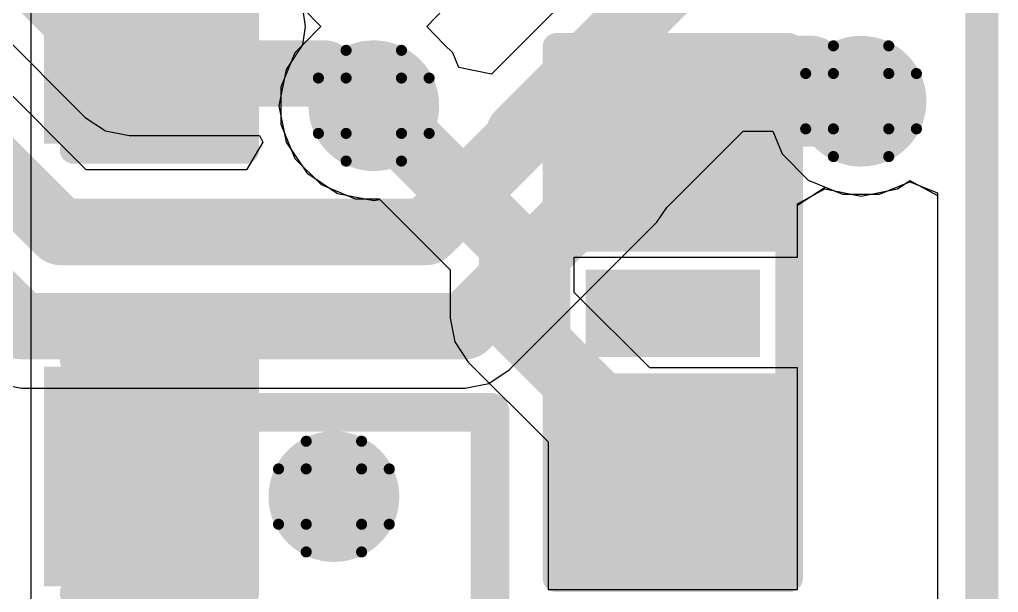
# Model space of a CAD drawing. Header units: inches. Extents: x -25 to 271, y -41 to 15.
# Drawn here: x 74.067 to 78.557, y -14.518 to -11.889 of the extents above; entities that cross this region are included whole.
import ezdxf

# ---------------------------------------------------------------- set-up
doc = ezdxf.new("R2010")
doc.units = ezdxf.units.IN
for name, color, linetype in [('Board_outline', 216, 'Continuous'), ('Bottom Layer', 5, 'Continuous'), ('Drill Drawing', 1, 'Continuous'), ('Top Glue Points', 56, 'Continuous'), ('Top Layer', 1, 'Continuous'), ('Top Overlay', 2, 'Continuous'), ('Top Paste', 8, 'Continuous'), ('Top Solder', 216, 'Continuous'), ('Via Holes', 16, 'Continuous')]:
    doc.layers.add(name, color=color, linetype=linetype)

# ---------------------------------------------------------------- blocks, each defined once
blk = doc.blocks.new('RES_0603_18')
at = {"layer": 'Top Layer'}
for points in [[(-0.381, 0.4445), (-0.381, -0.4445), (-1.143, -0.4445), (-1.143, 0.4445)], [(1.143, 0.4445), (1.143, -0.4445), (0.381, -0.4445), (0.381, 0.4445)]]:
    blk.add_hatch(color=1, dxfattribs=at).paths.add_polyline_path(points)
at = {"layer": 'Top Paste'}
for points in [[(-0.381, 0.4445), (-0.381, -0.4445), (-1.143, -0.4445), (-1.143, 0.4445)], [(1.143, 0.4445), (1.143, -0.4445), (0.381, -0.4445), (0.381, 0.4445)]]:
    blk.add_hatch(color=8, dxfattribs=at).paths.add_polyline_path(points)
at = {"layer": 'Top Solder'}
for points in [[(-0.2794, 0.5461), (-0.2794, -0.5461), (-1.2446, -0.5461), (-1.2446, 0.5461)], [(1.2446, 0.5461), (1.2446, -0.5461), (0.2794, -0.5461), (0.2794, 0.5461)]]:
    blk.add_hatch(color=216, dxfattribs=at).paths.add_polyline_path(points)
at = {"layer": 'Top Overlay'}
for points in [[(-1.2192, -0.5334, 0.127, 0.127, 0), (-1.2192, 0.5334, 0.127, 0.127, 0)], [(1.2192, 0.5334, 0.127, 0.127, 0), (-1.2192, 0.5334, 0.127, 0.127, 0)], [(1.2192, -0.5334, 0.127, 0.127, 0), (1.2192, 0.5334, 0.127, 0.127, 0)], [(1.2192, -0.5334, 0.127, 0.127, 0), (-1.2192, -0.5334, 0.127, 0.127, 0)]]:
    blk.add_lwpolyline(points, format="xyseb", dxfattribs=at)
for points in [[(-1.25095, 0.5334, 0.0635, 0.0635, 1), (-1.18745, 0.5334, 0.0635, 0.0635, 1)], [(-1.25095, 0.5334, 0.0635, 0.0635, 1), (-1.18745, 0.5334, 0.0635, 0.0635, 1)], [(1.18745, 0.5334, 0.0635, 0.0635, 1), (1.25095, 0.5334, 0.0635, 0.0635, 1)], [(1.18745, 0.5334, 0.0635, 0.0635, 1), (1.25095, 0.5334, 0.0635, 0.0635, 1)], [(-1.25095, -0.5334, 0.0635, 0.0635, 1), (-1.18745, -0.5334, 0.0635, 0.0635, 1)], [(-1.25095, -0.5334, 0.0635, 0.0635, 1), (-1.18745, -0.5334, 0.0635, 0.0635, 1)], [(1.18745, -0.5334, 0.0635, 0.0635, 1), (1.25095, -0.5334, 0.0635, 0.0635, 1)], [(1.18745, -0.5334, 0.0635, 0.0635, 1), (1.25095, -0.5334, 0.0635, 0.0635, 1)]]:
    blk.add_lwpolyline(points, format="xyseb", close=True, dxfattribs=at)
blk = doc.blocks.new('CAP_0603_42')
at = {"layer": 'Top Layer'}
for points in [[(-0.381, 0.4445), (-0.381, -0.4445), (-1.143, -0.4445), (-1.143, 0.4445)], [(1.143, 0.4445), (1.143, -0.4445), (0.381, -0.4445), (0.381, 0.4445)]]:
    blk.add_hatch(color=1, dxfattribs=at).paths.add_polyline_path(points)
at = {"layer": 'Top Paste'}
for points in [[(-0.381, 0.4445), (-0.381, -0.4445), (-1.143, -0.4445), (-1.143, 0.4445)], [(1.143, 0.4445), (1.143, -0.4445), (0.381, -0.4445), (0.381, 0.4445)]]:
    blk.add_hatch(color=8, dxfattribs=at).paths.add_polyline_path(points)
at = {"layer": 'Top Solder'}
for points in [[(-0.321, 0.5045), (-0.321, -0.5045), (-1.203, -0.5045), (-1.203, 0.5045)], [(1.203, 0.5045), (1.203, -0.5045), (0.321, -0.5045), (0.321, 0.5045)]]:
    blk.add_hatch(color=216, dxfattribs=at).paths.add_polyline_path(points)
at = {"layer": 'Top Overlay'}
for points in [[(-0.4572, 0.5334, 0.127, 0.127, 0), (-1.2446, 0.5334, 0.127, 0.127, 0)], [(-1.2446, 0.5334, 0.127, 0.127, 0), (-1.2446, -0.5334, 0.127, 0.127, 0)], [(1.2446, 0.5334, 0.127, 0.127, 0), (0.4572, 0.5334, 0.127, 0.127, 0)], [(1.2446, 0.5334, 0.127, 0.127, 0), (1.2446, -0.5334, 0.127, 0.127, 0)], [(-0.4572, -0.5334, 0.127, 0.127, 0), (-1.2446, -0.5334, 0.127, 0.127, 0)], [(1.2446, -0.5334, 0.127, 0.127, 0), (0.4572, -0.5334, 0.127, 0.127, 0)]]:
    blk.add_lwpolyline(points, format="xyseb", dxfattribs=at)
for points in [[(-1.2764, 0.5334, 0.0635, 0.0635, 1), (-1.2128, 0.5334, 0.0635, 0.0635, 1)], [(-1.2764, 0.5334, 0.0635, 0.0635, 1), (-1.2128, 0.5334, 0.0635, 0.0635, 1)], [(-0.4889, 0.5334, 0.0635, 0.0635, 1), (-0.4254, 0.5334, 0.0635, 0.0635, 1)], [(0.4254, 0.5334, 0.0635, 0.0635, 1), (0.4889, 0.5334, 0.0635, 0.0635, 1)], [(1.2128, 0.5334, 0.0635, 0.0635, 1), (1.2764, 0.5334, 0.0635, 0.0635, 1)], [(1.2128, 0.5334, 0.0635, 0.0635, 1), (1.2764, 0.5334, 0.0635, 0.0635, 1)], [(-1.2764, -0.5334, 0.0635, 0.0635, 1), (-1.2128, -0.5334, 0.0635, 0.0635, 1)], [(-1.2764, -0.5334, 0.0635, 0.0635, 1), (-1.2128, -0.5334, 0.0635, 0.0635, 1)], [(-0.4889, -0.5334, 0.0635, 0.0635, 1), (-0.4254, -0.5334, 0.0635, 0.0635, 1)], [(0.4254, -0.5334, 0.0635, 0.0635, 1), (0.4889, -0.5334, 0.0635, 0.0635, 1)], [(1.2128, -0.5334, 0.0635, 0.0635, 1), (1.2764, -0.5334, 0.0635, 0.0635, 1)], [(1.2128, -0.5334, 0.0635, 0.0635, 1), (1.2764, -0.5334, 0.0635, 0.0635, 1)]]:
    blk.add_lwpolyline(points, format="xyseb", close=True, dxfattribs=at)
blk = doc.blocks.new('CAP_0603_46')
at = {"layer": 'Top Layer'}
for points in [[(-0.381, 0.4445), (-0.381, -0.4445), (-1.143, -0.4445), (-1.143, 0.4445)], [(1.143, 0.4445), (1.143, -0.4445), (0.381, -0.4445), (0.381, 0.4445)]]:
    blk.add_hatch(color=1, dxfattribs=at).paths.add_polyline_path(points)
at = {"layer": 'Top Paste'}
for points in [[(-0.381, 0.4445), (-0.381, -0.4445), (-1.143, -0.4445), (-1.143, 0.4445)], [(1.143, 0.4445), (1.143, -0.4445), (0.381, -0.4445), (0.381, 0.4445)]]:
    blk.add_hatch(color=8, dxfattribs=at).paths.add_polyline_path(points)
at = {"layer": 'Top Solder'}
for points in [[(-0.321, 0.5045), (-0.321, -0.5045), (-1.203, -0.5045), (-1.203, 0.5045)], [(1.203, 0.5045), (1.203, -0.5045), (0.321, -0.5045), (0.321, 0.5045)]]:
    blk.add_hatch(color=216, dxfattribs=at).paths.add_polyline_path(points)
at = {"layer": 'Top Overlay'}
for points in [[(-0.4572, 0.5334, 0.127, 0.127, 0), (-1.2446, 0.5334, 0.127, 0.127, 0)], [(-1.2446, 0.5334, 0.127, 0.127, 0), (-1.2446, -0.5334, 0.127, 0.127, 0)], [(1.2446, 0.5334, 0.127, 0.127, 0), (0.4572, 0.5334, 0.127, 0.127, 0)], [(1.2446, 0.5334, 0.127, 0.127, 0), (1.2446, -0.5334, 0.127, 0.127, 0)], [(-0.4572, -0.5334, 0.127, 0.127, 0), (-1.2446, -0.5334, 0.127, 0.127, 0)], [(1.2446, -0.5334, 0.127, 0.127, 0), (0.4572, -0.5334, 0.127, 0.127, 0)]]:
    blk.add_lwpolyline(points, format="xyseb", dxfattribs=at)
for points in [[(-1.2764, 0.5334, 0.0635, 0.0635, 1), (-1.2128, 0.5334, 0.0635, 0.0635, 1)], [(-1.2764, 0.5334, 0.0635, 0.0635, 1), (-1.2128, 0.5334, 0.0635, 0.0635, 1)], [(-0.4889, 0.5334, 0.0635, 0.0635, 1), (-0.4254, 0.5334, 0.0635, 0.0635, 1)], [(0.4254, 0.5334, 0.0635, 0.0635, 1), (0.4889, 0.5334, 0.0635, 0.0635, 1)], [(1.2128, 0.5334, 0.0635, 0.0635, 1), (1.2764, 0.5334, 0.0635, 0.0635, 1)], [(1.2128, 0.5334, 0.0635, 0.0635, 1), (1.2764, 0.5334, 0.0635, 0.0635, 1)], [(-1.2764, -0.5334, 0.0635, 0.0635, 1), (-1.2128, -0.5334, 0.0635, 0.0635, 1)], [(-1.2764, -0.5334, 0.0635, 0.0635, 1), (-1.2128, -0.5334, 0.0635, 0.0635, 1)], [(-0.4889, -0.5334, 0.0635, 0.0635, 1), (-0.4254, -0.5334, 0.0635, 0.0635, 1)], [(0.4254, -0.5334, 0.0635, 0.0635, 1), (0.4889, -0.5334, 0.0635, 0.0635, 1)], [(1.2128, -0.5334, 0.0635, 0.0635, 1), (1.2764, -0.5334, 0.0635, 0.0635, 1)], [(1.2128, -0.5334, 0.0635, 0.0635, 1), (1.2764, -0.5334, 0.0635, 0.0635, 1)]]:
    blk.add_lwpolyline(points, format="xyseb", close=True, dxfattribs=at)

msp = doc.modelspace()

# ---------------------------------------------------------------- hatches: boundary and pattern name
at = {"layer": 'Bottom Layer'}
h = msp.add_hatch(color=5, dxfattribs=at)
edge = h.paths.add_edge_path()
edge.add_arc((75.692, -12.284), 0.3, 0, 360)
h = msp.add_hatch(color=5, dxfattribs=at)
edge = h.paths.add_edge_path()
edge.add_arc((77.9272, -12.2634), 0.3, 0, 360)
h = msp.add_hatch(color=5, dxfattribs=at)
edge = h.paths.add_edge_path()
edge.add_arc((75.5091, -14.0778), 0.3, 0, 360)
at = {"layer": 'Top Glue Points'}
msp.add_hatch(color=56, dxfattribs=at).paths.add_polyline_path([(76.6636, -13.4366), (77.4637, -13.4366), (77.4637, -13.0368), (76.6636, -13.0368)])
at = {"layer": 'Top Layer'}
h = msp.add_hatch(color=1, dxfattribs=at)
edge = h.paths.add_edge_path()
edge.add_arc((75.692, -12.284), 0.3, 0, 360)
h = msp.add_hatch(color=1, dxfattribs=at)
edge = h.paths.add_edge_path()
edge.add_arc((77.9272, -12.2634), 0.3, 0, 360)
h = msp.add_hatch(color=1, dxfattribs=at)
edge = h.paths.add_edge_path()
edge.add_arc((75.5091, -14.0778), 0.3, 0, 360)
at = {"layer": 'Via Holes'}
h = msp.add_hatch(color=7, dxfattribs=at)
edge = h.paths.add_edge_path()
edge.add_arc((77.9272, -12.2634), 0.15, 0, 360)
h = msp.add_hatch(color=7, dxfattribs=at)
edge = h.paths.add_edge_path()
edge.add_arc((75.692, -12.284), 0.15, 0, 360)
h = msp.add_hatch(color=7, dxfattribs=at)
edge = h.paths.add_edge_path()
edge.add_arc((75.5091, -14.0778), 0.15, 0, 360)

# ---------------------------------------------------------------- linework, layer by layer
at = {"layer": 'Board_outline'}
msp.add_lwpolyline([(78.4812, -32.9885, 0.1524, 0.1524, 0), (78.4812, 2.0114, 0.1524, 0.1524, 0)], format="xyseb", dxfattribs=at)
at = {"layer": 'Bottom Layer'}
for p, q in [((72.7154, -10.6851), (74.3682, -12.3378)), ((76.8876, -11.4826), (76.2315, -12.1387)), ((74.3732, -12.5785), (73.3878, -11.5932)), ((75.9353, -11.9205), (76.0153, -11.8375)), ((76.0153, -12.0035), (75.9353, -11.9205)), ((76.054, -12.0421), (76.0153, -12.0035)), ((76.0817, -12.1089), (76.054, -12.0421)), ((76.2315, -12.1387), (76.0817, -12.1089)), ((74.3682, -12.3378), (74.3682, -12.3378)), ((74.3682, -12.3378), (74.4606, -12.3996)), ((74.4606, -12.3996), (74.5696, -12.4213)), ((74.5696, -12.4213), (74.5696, -12.4213)), ((74.5696, -12.4213), (75.1674, -12.4213)), ((75.1674, -12.4213), (75.1838, -12.4515)), ((77.0361, -12.7505), (77.3859, -12.4007)), ((77.3859, -12.4007), (77.5219, -12.4007)), ((77.5219, -12.4007), (77.5652, -12.5053)), ((75.1838, -12.4515), (75.1083, -12.5785)), ((77.5652, -12.5053), (77.6853, -12.6254)), ((75.1083, -12.5785), (74.3732, -12.5785)), ((77.6853, -12.6254), (77.8423, -12.6904)), ((78.0121, -12.6904), (78.1503, -12.6332)), ((78.1503, -12.6332), (78.2773, -12.6831)), ((77.8423, -12.6904), (78.0121, -12.6904)), ((78.2773, -12.6831), (78.2773, -32.9885)), ((76.9911, -12.8178), (77.0361, -12.7505)), ((76.3123, -13.4966), (76.9911, -12.8178)), ((76.9911, -12.8178), (76.9911, -12.8178)), ((76.2199, -13.5584), (76.3123, -13.4966)), ((73.9673, -13.5584), (74.0763, -13.5801)), ((76.1109, -13.5801), (76.2199, -13.5584)), ((74.0763, -13.5801), (74.0764, -13.5801)), ((74.0764, -13.5801), (76.1108, -13.5801)), ((76.1108, -13.5801), (76.1109, -13.5801))]:
    msp.add_line(p, q, dxfattribs=at)
for points in [[(71.0184, -8.5852, 0.3048, 0.3048, 0), (74.5696, -12.1364, 0.3048, 0.3048, 0)], [(76.3579, -12.4152, 0.3048, 0.3048, 0), (77.0891, -11.684, 0.3048, 0.3048, 0)], [(73.1864, -11.7946, 0.3048, 0.3048, 0), (74.2552, -12.8634, 0.3048, 0.3048, 0)], [(74.5696, -12.1364, 0.3048, 0.3048, 0), (75.4645, -12.1364, 0.3048, 0.3048, 0)], [(75.4645, -12.1364, 0.3048, 0.3048, 0), (75.6121, -12.284, 0.3048, 0.3048, 0)], [(76.7897, -12.5941, 0.3048, 0.3048, 0), (77.2679, -12.1158, 0.3048, 0.3048, 0)], [(77.2679, -12.1158, 0.3048, 0.3048, 0), (77.6997, -12.1158, 0.3048, 0.3048, 0)], [(77.6997, -12.1158, 0.3048, 0.3048, 0), (77.8473, -12.2634, 0.3048, 0.3048, 0)], [(73.0075, -12.2264, 0.3048, 0.3048, 0), (74.0763, -13.2952, 0.3048, 0.3048, 0)], [(77.8473, -12.2634, 0.3048, 0.3048, 0), (77.9272, -12.2634, 0.3048, 0.3048, 0)], [(75.6121, -12.284, 0.3048, 0.3048, 0), (75.692, -12.284, 0.3048, 0.3048, 0)], [(75.932, -12.8634, 0.3048, 0.3048, 0), (76.3579, -12.4375, 0.3048, 0.3048, 0)], [(76.3579, -12.4375, 0.3048, 0.3048, 0), (76.3579, -12.4152, 0.3048, 0.3048, 0)], [(76.1109, -13.2952, 0.3048, 0.3048, 0), (76.7897, -12.6164, 0.3048, 0.3048, 0)], [(76.7897, -12.6164, 0.3048, 0.3048, 0), (76.7897, -12.5941, 0.3048, 0.3048, 0)], [(74.2552, -12.8634, 0.3048, 0.3048, 0), (75.932, -12.8634, 0.3048, 0.3048, 0)], [(74.0763, -13.2952, 0.3048, 0.3048, 0), (76.1109, -13.2952, 0.3048, 0.3048, 0)]]:
    msp.add_lwpolyline(points, format="xyseb", dxfattribs=at)
for points in [[(74.4934, -12.1364, 0.1524, 0.1524, 1), (74.6458, -12.1364, 0.1524, 0.1524, 1)], [(74.4934, -12.1364, 0.1524, 0.1524, 1), (74.6458, -12.1364, 0.1524, 0.1524, 1)], [(75.3883, -12.1364, 0.1524, 0.1524, 1), (75.5407, -12.1364, 0.1524, 0.1524, 1)], [(75.3883, -12.1364, 0.1524, 0.1524, 1), (75.5407, -12.1364, 0.1524, 0.1524, 1)], [(77.1917, -12.1158, 0.1524, 0.1524, 1), (77.3441, -12.1158, 0.1524, 0.1524, 1)], [(77.1917, -12.1158, 0.1524, 0.1524, 1), (77.3441, -12.1158, 0.1524, 0.1524, 1)], [(77.6235, -12.1158, 0.1524, 0.1524, 1), (77.7759, -12.1158, 0.1524, 0.1524, 1)], [(77.6235, -12.1158, 0.1524, 0.1524, 1), (77.7759, -12.1158, 0.1524, 0.1524, 1)], [(77.7711, -12.2634, 0.1524, 0.1524, 1), (77.9235, -12.2634, 0.1524, 0.1524, 1)], [(77.7711, -12.2634, 0.1524, 0.1524, 1), (77.9235, -12.2634, 0.1524, 0.1524, 1)], [(77.851, -12.2634, 0.1524, 0.1524, 1), (78.0034, -12.2634, 0.1524, 0.1524, 1)], [(75.5359, -12.284, 0.1524, 0.1524, 1), (75.6883, -12.284, 0.1524, 0.1524, 1)], [(75.5359, -12.284, 0.1524, 0.1524, 1), (75.6883, -12.284, 0.1524, 0.1524, 1)], [(75.6158, -12.284, 0.1524, 0.1524, 1), (75.7682, -12.284, 0.1524, 0.1524, 1)], [(76.2817, -12.4152, 0.1524, 0.1524, 1), (76.4341, -12.4152, 0.1524, 0.1524, 1)], [(76.2817, -12.4152, 0.1524, 0.1524, 1), (76.4341, -12.4152, 0.1524, 0.1524, 1)], [(76.2817, -12.4375, 0.1524, 0.1524, 1), (76.4341, -12.4375, 0.1524, 0.1524, 1)], [(76.2817, -12.4375, 0.1524, 0.1524, 1), (76.4341, -12.4375, 0.1524, 0.1524, 1)], [(76.7135, -12.5941, 0.1524, 0.1524, 1), (76.8659, -12.5941, 0.1524, 0.1524, 1)], [(76.7135, -12.5941, 0.1524, 0.1524, 1), (76.8659, -12.5941, 0.1524, 0.1524, 1)], [(76.7135, -12.6164, 0.1524, 0.1524, 1), (76.8659, -12.6164, 0.1524, 0.1524, 1)], [(76.7135, -12.6164, 0.1524, 0.1524, 1), (76.8659, -12.6164, 0.1524, 0.1524, 1)], [(74.179, -12.8634, 0.1524, 0.1524, 1), (74.3314, -12.8634, 0.1524, 0.1524, 1)], [(74.179, -12.8634, 0.1524, 0.1524, 1), (74.3314, -12.8634, 0.1524, 0.1524, 1)], [(75.8558, -12.8634, 0.1524, 0.1524, 1), (76.0082, -12.8634, 0.1524, 0.1524, 1)], [(75.8558, -12.8634, 0.1524, 0.1524, 1), (76.0082, -12.8634, 0.1524, 0.1524, 1)], [(74.0001, -13.2952, 0.1524, 0.1524, 1), (74.1525, -13.2952, 0.1524, 0.1524, 1)], [(74.0001, -13.2952, 0.1524, 0.1524, 1), (74.1525, -13.2952, 0.1524, 0.1524, 1)], [(76.0347, -13.2952, 0.1524, 0.1524, 1), (76.1871, -13.2952, 0.1524, 0.1524, 1)], [(76.0347, -13.2952, 0.1524, 0.1524, 1), (76.1871, -13.2952, 0.1524, 0.1524, 1)]]:
    msp.add_lwpolyline(points, format="xyseb", close=True, dxfattribs=at)
at = {"layer": 'Drill Drawing'}
for points in [[(77.8002, -12.1364, 0.0508, 0.0508, 0), (77.8002, -12.0094, 0.0508, 0.0508, 0)], [(77.8002, -12.0094, 0.0508, 0.0508, 0), (78.0542, -12.0094, 0.0508, 0.0508, 0)], [(78.0542, -12.1364, 0.0508, 0.0508, 0), (78.0542, -12.0094, 0.0508, 0.0508, 0)], [(75.565, -12.157, 0.0508, 0.0508, 0), (75.565, -12.03, 0.0508, 0.0508, 0)], [(75.565, -12.03, 0.0508, 0.0508, 0), (75.819, -12.03, 0.0508, 0.0508, 0)], [(75.819, -12.157, 0.0508, 0.0508, 0), (75.819, -12.03, 0.0508, 0.0508, 0)], [(77.6732, -12.3904, 0.0508, 0.0508, 0), (77.6732, -12.1364, 0.0508, 0.0508, 0)], [(77.6732, -12.1364, 0.0508, 0.0508, 0), (77.8002, -12.1364, 0.0508, 0.0508, 0)], [(78.0542, -12.1364, 0.0508, 0.0508, 0), (78.1812, -12.1364, 0.0508, 0.0508, 0)], [(78.1812, -12.3904, 0.0508, 0.0508, 0), (78.1812, -12.1364, 0.0508, 0.0508, 0)], [(75.438, -12.411, 0.0508, 0.0508, 0), (75.438, -12.157, 0.0508, 0.0508, 0)], [(75.438, -12.157, 0.0508, 0.0508, 0), (75.565, -12.157, 0.0508, 0.0508, 0)], [(75.819, -12.157, 0.0508, 0.0508, 0), (75.946, -12.157, 0.0508, 0.0508, 0)], [(75.946, -12.411, 0.0508, 0.0508, 0), (75.946, -12.157, 0.0508, 0.0508, 0)], [(75.438, -12.411, 0.0508, 0.0508, 0), (75.565, -12.411, 0.0508, 0.0508, 0)], [(75.565, -12.538, 0.0508, 0.0508, 0), (75.565, -12.411, 0.0508, 0.0508, 0)], [(75.819, -12.411, 0.0508, 0.0508, 0), (75.946, -12.411, 0.0508, 0.0508, 0)], [(75.819, -12.538, 0.0508, 0.0508, 0), (75.819, -12.411, 0.0508, 0.0508, 0)], [(77.6732, -12.3904, 0.0508, 0.0508, 0), (77.8002, -12.3904, 0.0508, 0.0508, 0)], [(77.8002, -12.5174, 0.0508, 0.0508, 0), (77.8002, -12.3904, 0.0508, 0.0508, 0)], [(78.0542, -12.3904, 0.0508, 0.0508, 0), (78.1812, -12.3904, 0.0508, 0.0508, 0)], [(78.0542, -12.5174, 0.0508, 0.0508, 0), (78.0542, -12.3904, 0.0508, 0.0508, 0)], [(75.565, -12.538, 0.0508, 0.0508, 0), (75.819, -12.538, 0.0508, 0.0508, 0)], [(77.8002, -12.5174, 0.0508, 0.0508, 0), (78.0542, -12.5174, 0.0508, 0.0508, 0)], [(75.3821, -13.9508, 0.0508, 0.0508, 0), (75.3821, -13.8238, 0.0508, 0.0508, 0)], [(75.3821, -13.8238, 0.0508, 0.0508, 0), (75.6361, -13.8238, 0.0508, 0.0508, 0)], [(75.6361, -13.9508, 0.0508, 0.0508, 0), (75.6361, -13.8238, 0.0508, 0.0508, 0)], [(75.2551, -14.2048, 0.0508, 0.0508, 0), (75.2551, -13.9508, 0.0508, 0.0508, 0)], [(75.2551, -13.9508, 0.0508, 0.0508, 0), (75.3821, -13.9508, 0.0508, 0.0508, 0)], [(75.6361, -13.9508, 0.0508, 0.0508, 0), (75.7631, -13.9508, 0.0508, 0.0508, 0)], [(75.7631, -14.2048, 0.0508, 0.0508, 0), (75.7631, -13.9508, 0.0508, 0.0508, 0)], [(75.2551, -14.2048, 0.0508, 0.0508, 0), (75.3821, -14.2048, 0.0508, 0.0508, 0)], [(75.3821, -14.3318, 0.0508, 0.0508, 0), (75.3821, -14.2048, 0.0508, 0.0508, 0)], [(75.6361, -14.2048, 0.0508, 0.0508, 0), (75.7631, -14.2048, 0.0508, 0.0508, 0)], [(75.6361, -14.3318, 0.0508, 0.0508, 0), (75.6361, -14.2048, 0.0508, 0.0508, 0)], [(75.3821, -14.3318, 0.0508, 0.0508, 0), (75.6361, -14.3318, 0.0508, 0.0508, 0)]]:
    msp.add_lwpolyline(points, format="xyseb", dxfattribs=at)
for points in [[(77.7875, -12.0094, 0.0254, 0.0254, 1), (77.8129, -12.0094, 0.0254, 0.0254, 1)], [(77.7875, -12.0094, 0.0254, 0.0254, 1), (77.8129, -12.0094, 0.0254, 0.0254, 1)], [(78.0415, -12.0094, 0.0254, 0.0254, 1), (78.0669, -12.0094, 0.0254, 0.0254, 1)], [(78.0415, -12.0094, 0.0254, 0.0254, 1), (78.0669, -12.0094, 0.0254, 0.0254, 1)], [(75.5523, -12.03, 0.0254, 0.0254, 1), (75.5777, -12.03, 0.0254, 0.0254, 1)], [(75.5523, -12.03, 0.0254, 0.0254, 1), (75.5777, -12.03, 0.0254, 0.0254, 1)], [(75.8063, -12.03, 0.0254, 0.0254, 1), (75.8317, -12.03, 0.0254, 0.0254, 1)], [(75.8063, -12.03, 0.0254, 0.0254, 1), (75.8317, -12.03, 0.0254, 0.0254, 1)], [(77.6605, -12.1364, 0.0254, 0.0254, 1), (77.6859, -12.1364, 0.0254, 0.0254, 1)], [(77.6605, -12.1364, 0.0254, 0.0254, 1), (77.6859, -12.1364, 0.0254, 0.0254, 1)], [(77.7875, -12.1364, 0.0254, 0.0254, 1), (77.8129, -12.1364, 0.0254, 0.0254, 1)], [(77.7875, -12.1364, 0.0254, 0.0254, 1), (77.8129, -12.1364, 0.0254, 0.0254, 1)], [(78.0415, -12.1364, 0.0254, 0.0254, 1), (78.0669, -12.1364, 0.0254, 0.0254, 1)], [(78.0415, -12.1364, 0.0254, 0.0254, 1), (78.0669, -12.1364, 0.0254, 0.0254, 1)], [(78.1685, -12.1364, 0.0254, 0.0254, 1), (78.1939, -12.1364, 0.0254, 0.0254, 1)], [(78.1685, -12.1364, 0.0254, 0.0254, 1), (78.1939, -12.1364, 0.0254, 0.0254, 1)], [(75.4253, -12.157, 0.0254, 0.0254, 1), (75.4507, -12.157, 0.0254, 0.0254, 1)], [(75.4253, -12.157, 0.0254, 0.0254, 1), (75.4507, -12.157, 0.0254, 0.0254, 1)], [(75.5523, -12.157, 0.0254, 0.0254, 1), (75.5777, -12.157, 0.0254, 0.0254, 1)], [(75.5523, -12.157, 0.0254, 0.0254, 1), (75.5777, -12.157, 0.0254, 0.0254, 1)], [(75.8063, -12.157, 0.0254, 0.0254, 1), (75.8317, -12.157, 0.0254, 0.0254, 1)], [(75.8063, -12.157, 0.0254, 0.0254, 1), (75.8317, -12.157, 0.0254, 0.0254, 1)], [(75.9333, -12.157, 0.0254, 0.0254, 1), (75.9587, -12.157, 0.0254, 0.0254, 1)], [(75.9333, -12.157, 0.0254, 0.0254, 1), (75.9587, -12.157, 0.0254, 0.0254, 1)], [(75.4253, -12.411, 0.0254, 0.0254, 1), (75.4507, -12.411, 0.0254, 0.0254, 1)], [(75.4253, -12.411, 0.0254, 0.0254, 1), (75.4507, -12.411, 0.0254, 0.0254, 1)], [(75.5523, -12.411, 0.0254, 0.0254, 1), (75.5777, -12.411, 0.0254, 0.0254, 1)], [(75.5523, -12.411, 0.0254, 0.0254, 1), (75.5777, -12.411, 0.0254, 0.0254, 1)], [(75.8063, -12.411, 0.0254, 0.0254, 1), (75.8317, -12.411, 0.0254, 0.0254, 1)], [(75.8063, -12.411, 0.0254, 0.0254, 1), (75.8317, -12.411, 0.0254, 0.0254, 1)], [(75.9333, -12.411, 0.0254, 0.0254, 1), (75.9587, -12.411, 0.0254, 0.0254, 1)], [(75.9333, -12.411, 0.0254, 0.0254, 1), (75.9587, -12.411, 0.0254, 0.0254, 1)], [(77.6605, -12.3904, 0.0254, 0.0254, 1), (77.6859, -12.3904, 0.0254, 0.0254, 1)], [(77.6605, -12.3904, 0.0254, 0.0254, 1), (77.6859, -12.3904, 0.0254, 0.0254, 1)], [(77.7875, -12.3904, 0.0254, 0.0254, 1), (77.8129, -12.3904, 0.0254, 0.0254, 1)], [(77.7875, -12.3904, 0.0254, 0.0254, 1), (77.8129, -12.3904, 0.0254, 0.0254, 1)], [(78.0415, -12.3904, 0.0254, 0.0254, 1), (78.0669, -12.3904, 0.0254, 0.0254, 1)], [(78.0415, -12.3904, 0.0254, 0.0254, 1), (78.0669, -12.3904, 0.0254, 0.0254, 1)], [(78.1685, -12.3904, 0.0254, 0.0254, 1), (78.1939, -12.3904, 0.0254, 0.0254, 1)], [(78.1685, -12.3904, 0.0254, 0.0254, 1), (78.1939, -12.3904, 0.0254, 0.0254, 1)], [(75.5523, -12.538, 0.0254, 0.0254, 1), (75.5777, -12.538, 0.0254, 0.0254, 1)], [(75.5523, -12.538, 0.0254, 0.0254, 1), (75.5777, -12.538, 0.0254, 0.0254, 1)], [(75.8063, -12.538, 0.0254, 0.0254, 1), (75.8317, -12.538, 0.0254, 0.0254, 1)], [(75.8063, -12.538, 0.0254, 0.0254, 1), (75.8317, -12.538, 0.0254, 0.0254, 1)], [(77.7875, -12.5174, 0.0254, 0.0254, 1), (77.8129, -12.5174, 0.0254, 0.0254, 1)], [(77.7875, -12.5174, 0.0254, 0.0254, 1), (77.8129, -12.5174, 0.0254, 0.0254, 1)], [(78.0415, -12.5174, 0.0254, 0.0254, 1), (78.0669, -12.5174, 0.0254, 0.0254, 1)], [(78.0415, -12.5174, 0.0254, 0.0254, 1), (78.0669, -12.5174, 0.0254, 0.0254, 1)], [(75.3694, -13.8238, 0.0254, 0.0254, 1), (75.3948, -13.8238, 0.0254, 0.0254, 1)], [(75.3694, -13.8238, 0.0254, 0.0254, 1), (75.3948, -13.8238, 0.0254, 0.0254, 1)], [(75.6234, -13.8238, 0.0254, 0.0254, 1), (75.6488, -13.8238, 0.0254, 0.0254, 1)], [(75.6234, -13.8238, 0.0254, 0.0254, 1), (75.6488, -13.8238, 0.0254, 0.0254, 1)], [(75.2424, -13.9508, 0.0254, 0.0254, 1), (75.2678, -13.9508, 0.0254, 0.0254, 1)], [(75.2424, -13.9508, 0.0254, 0.0254, 1), (75.2678, -13.9508, 0.0254, 0.0254, 1)], [(75.3694, -13.9508, 0.0254, 0.0254, 1), (75.3948, -13.9508, 0.0254, 0.0254, 1)], [(75.3694, -13.9508, 0.0254, 0.0254, 1), (75.3948, -13.9508, 0.0254, 0.0254, 1)], [(75.6234, -13.9508, 0.0254, 0.0254, 1), (75.6488, -13.9508, 0.0254, 0.0254, 1)], [(75.6234, -13.9508, 0.0254, 0.0254, 1), (75.6488, -13.9508, 0.0254, 0.0254, 1)], [(75.7504, -13.9508, 0.0254, 0.0254, 1), (75.7758, -13.9508, 0.0254, 0.0254, 1)], [(75.7504, -13.9508, 0.0254, 0.0254, 1), (75.7758, -13.9508, 0.0254, 0.0254, 1)], [(75.2424, -14.2048, 0.0254, 0.0254, 1), (75.2678, -14.2048, 0.0254, 0.0254, 1)], [(75.2424, -14.2048, 0.0254, 0.0254, 1), (75.2678, -14.2048, 0.0254, 0.0254, 1)], [(75.3694, -14.2048, 0.0254, 0.0254, 1), (75.3948, -14.2048, 0.0254, 0.0254, 1)], [(75.3694, -14.2048, 0.0254, 0.0254, 1), (75.3948, -14.2048, 0.0254, 0.0254, 1)], [(75.6234, -14.2048, 0.0254, 0.0254, 1), (75.6488, -14.2048, 0.0254, 0.0254, 1)], [(75.6234, -14.2048, 0.0254, 0.0254, 1), (75.6488, -14.2048, 0.0254, 0.0254, 1)], [(75.7504, -14.2048, 0.0254, 0.0254, 1), (75.7758, -14.2048, 0.0254, 0.0254, 1)], [(75.7504, -14.2048, 0.0254, 0.0254, 1), (75.7758, -14.2048, 0.0254, 0.0254, 1)], [(75.3694, -14.3318, 0.0254, 0.0254, 1), (75.3948, -14.3318, 0.0254, 0.0254, 1)], [(75.3694, -14.3318, 0.0254, 0.0254, 1), (75.3948, -14.3318, 0.0254, 0.0254, 1)], [(75.6234, -14.3318, 0.0254, 0.0254, 1), (75.6488, -14.3318, 0.0254, 0.0254, 1)], [(75.6234, -14.3318, 0.0254, 0.0254, 1), (75.6488, -14.3318, 0.0254, 0.0254, 1)]]:
    msp.add_lwpolyline(points, format="xyseb", close=True, dxfattribs=at)
at = {"layer": 'Top Layer'}
for p, q in [((74.1211, -17.0942), (74.1211, -9.8854)), ((75.365, -11.8362), (75.3765, -11.9205)), ((75.3687, -11.8375), (75.4487, -11.9205)), ((75.3765, -11.9205), (75.365, -12.0048)), ((75.4487, -11.9205), (75.3687, -12.0035)), ((75.365, -12.0048), (75.2898, -12.1174)), ((75.3687, -12.0035), (75.33, -12.0421)), ((75.33, -12.0421), (75.265, -12.1991)), ((75.2898, -12.1174), (75.2566, -12.284)), ((75.265, -12.1991), (75.265, -12.3689)), ((75.2566, -12.284), (75.2898, -12.4506)), ((75.265, -12.3689), (75.33, -12.5259)), ((75.2898, -12.4506), (75.3842, -12.5918)), ((75.33, -12.5259), (75.4501, -12.646)), ((75.3842, -12.5918), (75.5254, -12.6862)), ((75.4501, -12.646), (75.6071, -12.711)), ((77.6351, -12.7411), (77.7621, -12.6572)), ((77.7621, -12.6572), (77.8423, -12.6904)), ((78.0121, -12.6904), (78.1503, -12.6332)), ((78.0938, -12.6656), (78.1503, -12.6279)), ((78.1503, -12.6279), (78.2773, -12.6958)), ((78.1503, -12.6332), (78.2773, -12.6831)), ((75.5254, -12.6862), (75.692, -12.7194)), ((77.6351, -12.7345), (77.7606, -12.6656)), ((77.7606, -12.6656), (77.9272, -12.6988)), ((77.8423, -12.6904), (78.0121, -12.6904)), ((77.9272, -12.6988), (78.0938, -12.6656)), ((78.2773, -12.6831), (78.2773, -32.9885)), ((78.2773, -12.6958), (78.2773, -17.0942)), ((75.6071, -12.711), (75.7161, -12.711)), ((75.692, -12.7194), (75.7191, -12.714)), ((75.7161, -12.711), (76.0421, -13.037)), ((75.7191, -12.714), (76.0421, -13.037)), ((77.6351, -12.9794), (77.6351, -12.7345)), ((77.6351, -12.9794), (77.6351, -12.7411)), ((76.6119, -13.1408), (76.6119, -12.9794)), ((76.6119, -12.9794), (77.6351, -12.9794)), ((76.6119, -13.1408), (76.6119, -12.9794)), ((76.6119, -12.9794), (77.6351, -12.9794)), ((76.0421, -13.037), (76.0421, -13.2588)), ((76.0421, -13.037), (76.0421, -13.2588)), ((76.9585, -13.4874), (76.6119, -13.1408)), ((76.9585, -13.4874), (76.6119, -13.1408)), ((76.0421, -13.2588), (76.0421, -13.2588)), ((76.0421, -13.2588), (76.0638, -13.3678)), ((76.0421, -13.2588), (76.0421, -13.2588)), ((76.0421, -13.2588), (76.0638, -13.3678)), ((76.0638, -13.3678), (76.1256, -13.4602)), ((76.0638, -13.3678), (76.1256, -13.4602)), ((76.1256, -13.4602), (76.4921, -13.8268)), ((76.1256, -13.4602), (76.4921, -13.8268)), ((77.6351, -13.4874), (76.9585, -13.4874)), ((77.6351, -13.4874), (76.9585, -13.4874)), ((77.6351, -14.5034), (77.6351, -13.4874)), ((77.6351, -14.5034), (77.6351, -13.4874)), ((76.4921, -13.8268), (76.4921, -14.5034)), ((76.4921, -13.8268), (76.4921, -14.5034)), ((76.4921, -14.5034), (77.6351, -14.5034)), ((76.4921, -14.5034), (77.6351, -14.5034))]:
    msp.add_line(p, q, dxfattribs=at)
for points in [[(77.8707, -12.3199, 0.3048, 0.3048, 0), (77.9272, -12.2634, 0.3048, 0.3048, 0)], [(75.692, -12.284, 0.3048, 0.3048, 0), (76.327, -12.919, 0.3048, 0.3048, 0)], [(77.0636, -12.4714, 0.3048, 0.3048, 0), (77.2151, -12.3199, 0.3048, 0.3048, 0)], [(77.2151, -12.3199, 0.3048, 0.3048, 0), (77.8707, -12.3199, 0.3048, 0.3048, 0)], [(76.327, -13.2588, 0.3048, 0.3048, 0), (76.327, -12.919, 0.3048, 0.3048, 0)], [(76.327, -13.2588, 0.3048, 0.3048, 0), (76.7715, -13.7033, 0.3048, 0.3048, 0)], [(76.7715, -13.7668, 0.3048, 0.3048, 0), (76.7715, -13.7033, 0.3048, 0.3048, 0)], [(76.7715, -13.7668, 0.3048, 0.3048, 0), (77.0001, -13.9954, 0.3048, 0.3048, 0)], [(77.0001, -13.9954, 0.3048, 0.3048, 0), (77.0636, -13.9954, 0.3048, 0.3048, 0)]]:
    msp.add_lwpolyline(points, format="xyseb", dxfattribs=at)
for points in [[(77.851, -12.2634, 0.1524, 0.1524, 1), (78.0034, -12.2634, 0.1524, 0.1524, 1)], [(75.6158, -12.284, 0.1524, 0.1524, 1), (75.7682, -12.284, 0.1524, 0.1524, 1)], [(77.1389, -12.3199, 0.1524, 0.1524, 1), (77.2913, -12.3199, 0.1524, 0.1524, 1)], [(77.1389, -12.3199, 0.1524, 0.1524, 1), (77.2913, -12.3199, 0.1524, 0.1524, 1)], [(77.7945, -12.3199, 0.1524, 0.1524, 1), (77.9469, -12.3199, 0.1524, 0.1524, 1)], [(77.7945, -12.3199, 0.1524, 0.1524, 1), (77.9469, -12.3199, 0.1524, 0.1524, 1)], [(76.9874, -12.4714, 0.1524, 0.1524, 1), (77.1398, -12.4714, 0.1524, 0.1524, 1)], [(76.2508, -12.919, 0.1524, 0.1524, 1), (76.4032, -12.919, 0.1524, 0.1524, 1)], [(76.2508, -12.919, 0.1524, 0.1524, 1), (76.4032, -12.919, 0.1524, 0.1524, 1)], [(76.2508, -13.2588, 0.1524, 0.1524, 1), (76.4032, -13.2588, 0.1524, 0.1524, 1)], [(76.2508, -13.2588, 0.1524, 0.1524, 1), (76.4032, -13.2588, 0.1524, 0.1524, 1)], [(76.6953, -13.7033, 0.1524, 0.1524, 1), (76.8477, -13.7033, 0.1524, 0.1524, 1)], [(76.6953, -13.7033, 0.1524, 0.1524, 1), (76.8477, -13.7033, 0.1524, 0.1524, 1)], [(76.6953, -13.7668, 0.1524, 0.1524, 1), (76.8477, -13.7668, 0.1524, 0.1524, 1)], [(76.6953, -13.7668, 0.1524, 0.1524, 1), (76.8477, -13.7668, 0.1524, 0.1524, 1)], [(76.9239, -13.9954, 0.1524, 0.1524, 1), (77.0763, -13.9954, 0.1524, 0.1524, 1)], [(76.9239, -13.9954, 0.1524, 0.1524, 1), (77.0763, -13.9954, 0.1524, 0.1524, 1)], [(76.9874, -13.9954, 0.1524, 0.1524, 1), (77.1398, -13.9954, 0.1524, 0.1524, 1)]]:
    msp.add_lwpolyline(points, format="xyseb", close=True, dxfattribs=at)
at = {"layer": 'Top Overlay'}
for points in [[(75.1586, -13.6906, 0.1778, 0.1778, 0), (76.2254, -13.6906, 0.1778, 0.1778, 0)], [(76.2254, -15.0114, 0.1778, 0.1778, 0), (76.2254, -13.6906, 0.1778, 0.1778, 0)]]:
    msp.add_lwpolyline(points, format="xyseb", dxfattribs=at)
for points in [[(75.1141, -13.6906, 0.0889, 0.0889, 1), (75.203, -13.6906, 0.0889, 0.0889, 1)], [(76.1809, -13.6906, 0.0889, 0.0889, 1), (76.2698, -13.6906, 0.0889, 0.0889, 1)], [(76.1809, -13.6906, 0.0889, 0.0889, 1), (76.2698, -13.6906, 0.0889, 0.0889, 1)]]:
    msp.add_lwpolyline(points, format="xyseb", close=True, dxfattribs=at)

# ---------------------------------------------------------------- block references
for name, p, rotation in [('CAP_0603_42', (73.8581, -11.9535), 180), ('RES_0603_18', (77.0636, -13.2334), 270), ('CAP_0603_46', (73.8581, -13.9855), 180)]:
    msp.add_blockref(name, p, dxfattribs=dict(rotation=rotation))

doc.saveas('drawing.dxf')
